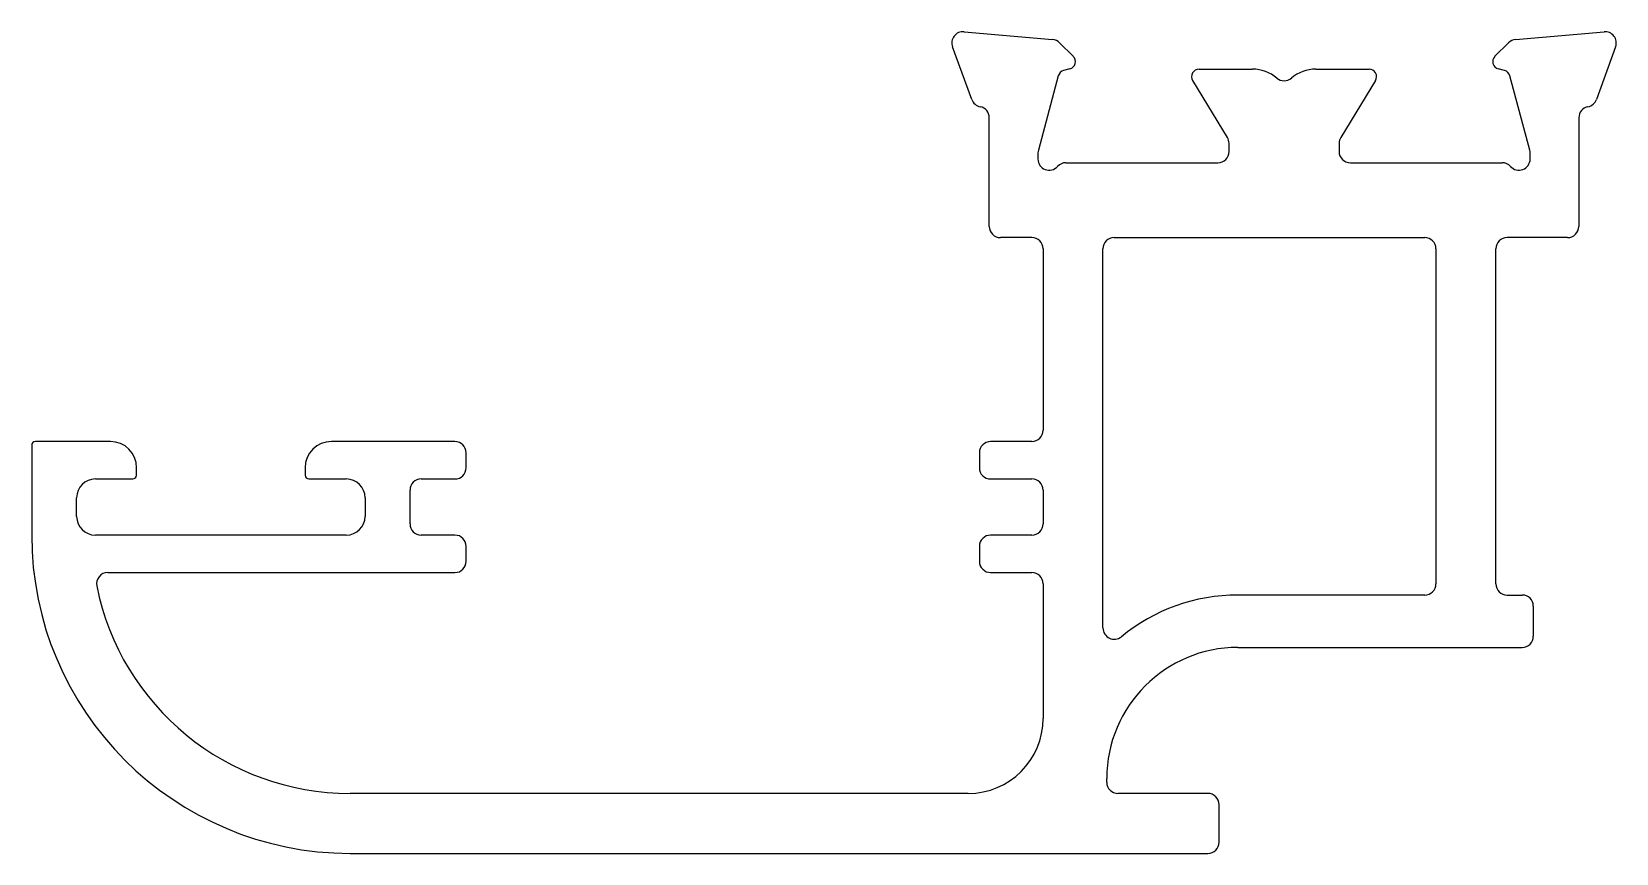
# Model space of a CAD drawing. Extents: x 690.4 to 732.7, y 640.2 to 662.1.
import ezdxf

# ---------------------------------------------------------------- set-up
doc = ezdxf.new("R2010")
doc.units = 0
doc.layers.get('0').update_dxf_attribs({"linetype": 'CONTINUOUS'})

msp = doc.modelspace()

# ---------------------------------------------------------------- linework, layer by layer
at = {"color": 0}
for p, q in [((715.257, 662.123), (717.623, 661.916)), ((729.979, 661.916), (732.344, 662.123)), ((715.463, 660.311), (714.949, 661.722)), ((717.809, 661.83), (718.173, 661.466)), ((729.429, 661.466), (729.793, 661.83)), ((732.652, 661.722), (732.139, 660.311)), ((717.773, 660.945), (717.242, 658.963)), ((718.083, 661.131), (717.914, 661.086)), ((722.287, 659.302), (721.361, 660.82)), ((721.531, 661.124), (722.957, 661.124)), ((724.645, 661.124), (726.07, 661.124)), ((726.241, 660.82), (725.314, 659.302)), ((729.688, 661.086), (729.519, 661.131)), ((730.36, 658.963), (729.829, 660.945)), ((715.931, 656.924), (715.931, 659.824)), ((731.67, 659.824), (731.67, 656.924)), ((722.331, 658.924), (722.331, 659.145)), ((725.27, 659.145), (725.27, 658.924)), ((717.231, 658.885), (717.231, 658.724)), ((730.37, 658.724), (730.37, 658.885)), ((717.979, 658.624), (722.031, 658.624)), ((725.57, 658.624), (729.623, 658.624)), ((717.067, 656.624), (716.231, 656.624)), ((719.267, 656.624), (727.555, 656.624)), ((731.37, 656.624), (729.755, 656.624)), ((717.367, 656.324), (717.367, 651.477)), ((718.967, 646.196), (718.967, 656.324)), ((727.855, 656.324), (727.855, 647.377)), ((729.455, 647.377), (729.455, 656.324)), ((690.367, 651.077), (690.367, 648.677)), ((692.467, 651.177), (690.467, 651.177)), ((701.667, 651.177), (698.367, 651.177)), ((717.067, 651.177), (715.967, 651.177)), ((701.967, 650.477), (701.967, 650.877)), ((715.667, 650.877), (715.667, 650.477)), ((693.167, 650.277), (693.167, 650.477)), ((697.667, 650.477), (697.667, 650.277)), ((692.067, 650.177), (693.067, 650.177)), ((697.767, 650.177), (698.767, 650.177)), ((700.467, 648.977), (700.467, 649.877)), ((700.767, 650.177), (701.667, 650.177)), ((715.967, 650.177), (717.067, 650.177)), ((717.367, 649.877), (717.367, 648.977)), ((691.567, 649.177), (691.567, 649.677)), ((699.267, 649.677), (699.267, 649.177)), ((698.767, 648.677), (692.067, 648.677)), ((701.667, 648.677), (700.767, 648.677)), ((717.067, 648.677), (715.967, 648.677)), ((701.967, 647.977), (701.967, 648.377)), ((715.667, 648.377), (715.667, 647.977)), ((692.397, 647.677), (701.667, 647.677)), ((715.967, 647.677), (717.067, 647.677)), ((717.367, 647.377), (717.367, 643.777)), ((727.555, 647.077), (722.568, 647.077)), ((729.755, 647.077), (730.155, 647.077)), ((730.455, 646.777), (730.455, 645.977)), ((722.567, 645.677), (730.155, 645.677)), ((719.067, 642.077), (719.067, 642.177)), ((715.367, 641.777), (698.867, 641.777)), ((721.767, 641.777), (719.367, 641.777)), ((722.067, 640.477), (722.067, 641.477)), ((698.867, 640.177), (721.767, 640.177))]:
    msp.add_line(p, q, dxfattribs=at)
for centre, radius, start, end in [((715.231, 661.824), 0.3, 85, 200), ((732.37, 661.824), 0.3, 340, 95), ((717.597, 661.618), 0.3, 45, 85), ((730.005, 661.618), 0.3, 95, 135), ((718.031, 661.324), 0.2, 285, 45), ((729.57, 661.324), 0.2, 135, 255), ((717.966, 660.893), 0.2, 105, 165), ((721.531, 660.924), 0.2, 90, 211.3955), ((722.957, 660.124), 1, 49.5106, 90), ((723.801, 661.113), 0.3, 229.5106, 310.4894), ((724.645, 660.124), 1, 90, 130.4894), ((726.07, 660.924), 0.2, 328.6045, 90), ((729.636, 660.893), 0.2, 15, 75), ((715.745, 660.414), 0.3, 200, 259.0957), ((715.631, 659.824), 0.3, 0, 79.0957), ((731.97, 659.824), 0.3, 100.9043, 180), ((731.857, 660.414), 0.3, 280.9043, 340), ((722.031, 659.145), 0.3, 0, 31.3955), ((725.57, 659.145), 0.3, 148.6045, 180), ((717.531, 658.885), 0.3, 165, 180), ((717.531, 658.724), 0.3, 180, 318.1897), ((722.031, 658.924), 0.3, 270, 0), ((725.57, 658.924), 0.3, 180, 270), ((730.07, 658.724), 0.3, 221.8103, 360), ((730.07, 658.885), 0.3, 0, 15), ((717.979, 658.324), 0.3, 90, 138.1897), ((729.623, 658.324), 0.3, 41.8103, 90), ((716.231, 656.924), 0.3, 180, 270), ((717.067, 656.324), 0.3, 0, 90), ((719.267, 656.324), 0.3, 90, 180), ((727.555, 656.324), 0.3, 360, 90), ((729.755, 656.324), 0.3, 90, 180), ((731.37, 656.924), 0.3, 270, 0), ((717.067, 651.477), 0.3, 270, 0), ((690.467, 651.077), 0.1, 90, 180), ((692.467, 650.477), 0.7, 360, 90), ((698.367, 650.477), 0.7, 90, 180), ((701.667, 650.877), 0.3, 0, 90), ((715.967, 650.877), 0.3, 90, 180), ((693.067, 650.277), 0.1, 270, 0), ((697.767, 650.277), 0.1, 180, 270), ((701.667, 650.477), 0.3, 270, 0), ((715.967, 650.477), 0.3, 180, 270), ((692.067, 649.677), 0.5, 90, 180), ((698.767, 649.677), 0.5, 0, 90), ((700.767, 649.877), 0.3, 90, 180), ((717.067, 649.877), 0.3, 0, 90), ((692.067, 649.177), 0.5, 180, 270), ((698.767, 649.177), 0.5, 270, 360), ((700.767, 648.977), 0.3, 180, 270), ((717.067, 648.977), 0.3, 270, 360), ((698.867, 648.677), 8.5, 180, 270), ((701.667, 648.377), 0.3, 0, 90), ((715.967, 648.377), 0.3, 90, 180), ((692.397, 647.377), 0.3, 90, 191.3598), ((701.667, 647.977), 0.3, 270, 0), ((715.967, 647.977), 0.3, 180, 270), ((717.067, 647.377), 0.3, 360, 90), ((698.867, 648.677), 6.9, 191.3598, 270), ((727.555, 647.377), 0.3, 270, 360), ((729.755, 647.377), 0.3, 180, 270), ((722.567, 642.177), 4.9, 89.9944, 129.3915), ((730.155, 646.777), 0.3, 0, 90), ((719.267, 646.196), 0.3, 180, 309.3915), ((730.155, 645.977), 0.3, 270, 0), ((722.567, 642.177), 3.5, 90, 180), ((715.367, 643.777), 2, 270, 360), ((719.367, 642.077), 0.3, 180, 270), ((721.767, 641.477), 0.3, 0, 90), ((721.767, 640.477), 0.3, 270, 0)]:
    msp.add_arc(centre, radius, start, end, dxfattribs=at)

doc.saveas('drawing.dxf')
